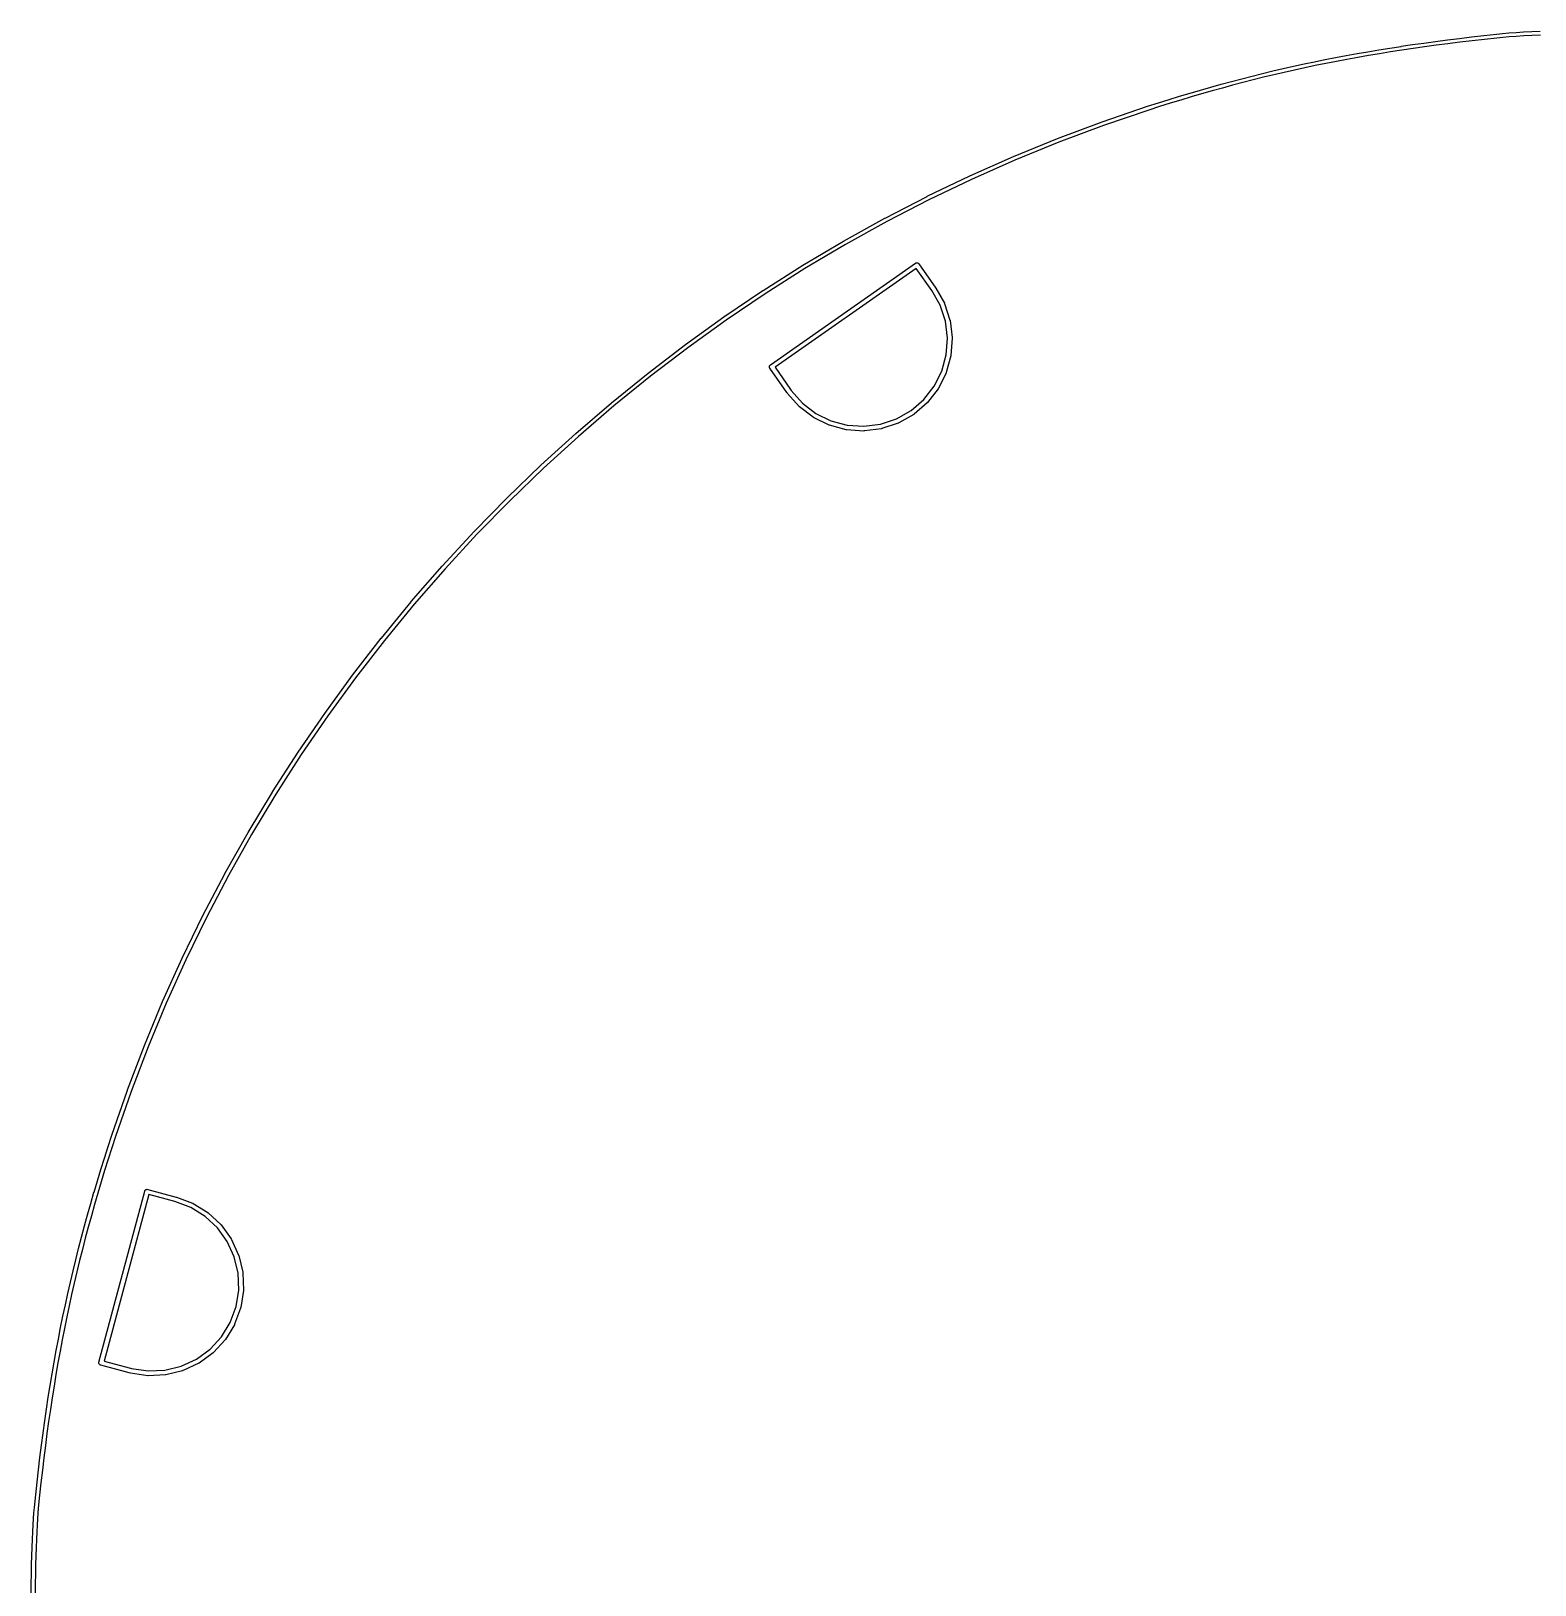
# Model space of a CAD drawing. Extents: x 2.32 to 5.55, y -3.87 to -0.63.
# Drawn here: x 2.319 to 3.823, y -2.19 to -0.636 of the extents above; entities that cross this region are included whole.
import ezdxf

# ---------------------------------------------------------------- set-up
doc = ezdxf.new("R2010")
doc.units = 0
doc.header["$MEASUREMENT"] = 0
doc.layers.add('BLACK', color=7, linetype='CONTINUOUS')

msp = doc.modelspace()

# ---------------------------------------------------------------- linework, layer by layer
at = {"layer": 'BLACK', "linetype": 'CONTINUOUS'}
for p, q in [((3.80443, -0.637166), (3.812, -0.63668)), ((3.812, -0.63668), (3.81201, -0.636679)), ((3.81201, -0.636679), (3.82007, -0.636227)), ((3.81201, -0.636679), (3.81201, -0.636679)), ((3.82007, -0.636227), (3.82008, -0.636227)), ((3.82008, -0.636227), (3.82859, -0.635808)), ((3.82008, -0.636227), (3.82008, -0.636227)), ((3.67832, -0.652799), (3.68952, -0.651068)), ((3.68952, -0.651068), (3.68953, -0.651066)), ((3.68953, -0.651066), (3.70086, -0.649385)), ((3.68953, -0.651066), (3.68953, -0.651066)), ((3.70086, -0.649385), (3.70087, -0.649383)), ((3.70087, -0.649383), (3.71236, -0.647749)), ((3.70087, -0.649383), (3.70087, -0.649383)), ((3.71291, -0.651647), (3.70143, -0.65328)), ((3.71236, -0.647749), (3.71237, -0.647748)), ((3.71237, -0.647748), (3.72401, -0.64616)), ((3.71237, -0.647748), (3.71237, -0.647748)), ((3.72453, -0.650062), (3.71291, -0.651647)), ((3.72401, -0.64616), (3.72402, -0.646159)), ((3.72402, -0.646159), (3.73583, -0.644614)), ((3.72402, -0.646159), (3.72402, -0.646159)), ((3.73634, -0.648518), (3.72453, -0.650062)), ((3.73583, -0.644614), (3.73584, -0.644613)), ((3.73584, -0.644613), (3.74782, -0.64311)), ((3.73584, -0.644613), (3.73584, -0.644613)), ((3.7483, -0.647018), (3.73634, -0.648518)), ((3.74782, -0.64311), (3.74783, -0.643109)), ((3.74783, -0.643109), (3.76, -0.641646)), ((3.74783, -0.643109), (3.74783, -0.643109)), ((3.76047, -0.645555), (3.7483, -0.647018)), ((3.7483, -0.647018), (3.7483, -0.647018)), ((3.76, -0.641646), (3.76001, -0.641645)), ((3.76001, -0.641645), (3.77238, -0.640219)), ((3.76001, -0.641645), (3.76001, -0.641645)), ((3.77282, -0.644131), (3.76047, -0.645555)), ((3.77238, -0.640219), (3.77239, -0.640218)), ((3.77239, -0.640218), (3.78496, -0.638828)), ((3.77239, -0.640218), (3.77239, -0.640218)), ((3.78538, -0.642743), (3.77282, -0.644131)), ((3.78496, -0.638828), (3.78498, -0.638826)), ((3.78498, -0.638826), (3.79084, -0.638242)), ((3.78498, -0.638826), (3.78498, -0.638826)), ((3.79122, -0.64216), (3.78538, -0.642743)), ((3.79084, -0.638242), (3.79087, -0.638239)), ((3.79087, -0.638239), (3.79735, -0.637687)), ((3.79087, -0.638239), (3.79087, -0.638239)), ((3.79087, -0.638239), (3.79087, -0.638239)), ((3.79767, -0.641611), (3.79122, -0.64216)), ((3.79735, -0.637687), (3.79737, -0.637686)), ((3.79737, -0.637686), (3.80441, -0.637167)), ((3.79737, -0.637686), (3.79737, -0.637686)), ((3.80469, -0.641094), (3.79767, -0.641611)), ((3.80441, -0.637167), (3.80443, -0.637166)), ((3.80443, -0.637166), (3.80443, -0.637166)), ((3.81224, -0.64061), (3.80469, -0.641094)), ((3.82028, -0.640159), (3.81224, -0.64061)), ((3.82878, -0.63974), (3.82028, -0.640159)), ((3.59241, -0.668697), (3.60286, -0.666496)), ((3.60286, -0.666496), (3.60287, -0.666493)), ((3.60287, -0.666493), (3.61338, -0.664358)), ((3.60287, -0.666493), (3.60287, -0.666493)), ((3.61415, -0.668218), (3.60367, -0.670349)), ((3.61338, -0.664358), (3.61339, -0.664355)), ((3.61339, -0.664355), (3.62397, -0.662284)), ((3.61339, -0.664355), (3.61339, -0.664355)), ((3.62472, -0.666148), (3.61415, -0.668218)), ((3.62397, -0.662284), (3.62398, -0.662281)), ((3.62398, -0.662281), (3.63464, -0.660271)), ((3.62398, -0.662281), (3.62398, -0.662281)), ((3.63536, -0.664142), (3.62472, -0.666148)), ((3.63464, -0.660271), (3.63465, -0.660269)), ((3.63465, -0.660269), (3.6454, -0.658319)), ((3.63465, -0.660269), (3.63465, -0.660269)), ((3.64609, -0.662194), (3.63536, -0.664142)), ((3.6454, -0.658319), (3.64541, -0.658317)), ((3.64541, -0.658316), (3.65626, -0.656424)), ((3.64541, -0.658317), (3.64541, -0.658316)), ((3.65693, -0.660304), (3.64609, -0.662194)), ((3.65626, -0.656424), (3.65627, -0.656422)), ((3.65627, -0.656422), (3.66722, -0.654586)), ((3.65627, -0.656422), (3.65627, -0.656422)), ((3.66787, -0.658469), (3.65693, -0.660304)), ((3.66722, -0.654586), (3.66723, -0.654584)), ((3.66723, -0.654584), (3.6783, -0.652801)), ((3.66723, -0.654584), (3.66723, -0.654584)), ((3.67893, -0.656689), (3.66787, -0.658469)), ((3.6783, -0.652801), (3.67832, -0.652799)), ((3.67832, -0.652799), (3.67832, -0.652799)), ((3.69011, -0.65496), (3.67893, -0.656689)), ((3.70143, -0.65328), (3.69011, -0.65496)), ((3.52002, -0.686142), (3.53033, -0.683424)), ((3.53033, -0.683424), (3.53034, -0.68342)), ((3.53034, -0.68342), (3.54064, -0.680781)), ((3.53034, -0.68342), (3.53034, -0.68342)), ((3.54064, -0.680781), (3.54065, -0.680778)), ((3.54065, -0.680778), (3.55095, -0.678217)), ((3.54065, -0.680778), (3.54065, -0.680778)), ((3.55189, -0.68204), (3.54161, -0.684596)), ((3.55095, -0.678217), (3.55096, -0.678214)), ((3.55096, -0.678214), (3.56127, -0.675729)), ((3.55096, -0.678214), (3.55096, -0.678214)), ((3.56219, -0.679557), (3.55189, -0.68204)), ((3.56127, -0.675729), (3.56128, -0.675726)), ((3.56128, -0.675726), (3.57161, -0.673315)), ((3.56128, -0.675726), (3.56128, -0.675726)), ((3.5725, -0.677151), (3.56219, -0.679557)), ((3.57161, -0.673315), (3.57162, -0.673312)), ((3.57162, -0.673312), (3.58198, -0.670973)), ((3.57162, -0.673312), (3.57162, -0.673312)), ((3.58285, -0.674814), (3.5725, -0.677151)), ((3.58198, -0.670973), (3.582, -0.67097)), ((3.582, -0.67097), (3.5924, -0.6687)), ((3.582, -0.67097), (3.582, -0.67097)), ((3.59323, -0.672548), (3.58285, -0.674814)), ((3.5924, -0.6687), (3.59241, -0.668698)), ((3.59241, -0.668698), (3.59241, -0.668697)), ((3.60367, -0.670349), (3.59323, -0.672548)), ((3.46796, -0.701024), (3.47846, -0.697875)), ((3.47846, -0.697875), (3.47847, -0.697871)), ((3.47847, -0.697871), (3.48891, -0.694813)), ((3.47847, -0.697871), (3.47847, -0.697871)), ((3.49001, -0.698592), (3.47959, -0.701647)), ((3.48891, -0.694813), (3.48892, -0.694809)), ((3.48892, -0.694809), (3.49931, -0.691838)), ((3.48892, -0.694809), (3.48892, -0.694809)), ((3.50038, -0.695626), (3.49001, -0.698592)), ((3.49931, -0.691838), (3.49932, -0.691835)), ((3.49932, -0.691835), (3.50967, -0.68895)), ((3.49932, -0.691835), (3.49932, -0.691835)), ((3.51072, -0.692744), (3.50038, -0.695626)), ((3.50967, -0.68895), (3.50969, -0.688947)), ((3.50969, -0.688946), (3.52001, -0.686146)), ((3.50969, -0.688947), (3.50969, -0.688946)), ((3.52103, -0.689948), (3.51072, -0.692744)), ((3.52001, -0.686146), (3.52002, -0.686142)), ((3.52002, -0.686142), (3.52002, -0.686142)), ((3.53132, -0.687232), (3.52103, -0.689948)), ((3.54161, -0.684596), (3.53132, -0.687232)), ((3.39068, -0.726444), (3.43597, -0.711053)), ((3.43722, -0.714785), (3.39197, -0.730163)), ((3.43597, -0.711053), (3.436, -0.711044)), ((3.436, -0.711041), (3.44673, -0.70761)), ((3.436, -0.711043), (3.436, -0.711041)), ((3.436, -0.711044), (3.436, -0.711043)), ((3.44792, -0.711363), (3.43722, -0.714785)), ((3.44673, -0.70761), (3.44674, -0.707607)), ((3.44674, -0.707607), (3.45738, -0.704272)), ((3.44674, -0.707607), (3.44674, -0.707607)), ((3.45855, -0.70803), (3.44792, -0.711363)), ((3.45738, -0.704272), (3.45739, -0.704268)), ((3.45739, -0.704268), (3.46795, -0.701027)), ((3.45739, -0.704268), (3.45739, -0.704268)), ((3.4691, -0.704793), (3.45855, -0.70803)), ((3.46795, -0.701027), (3.46796, -0.701024)), ((3.46796, -0.701024), (3.46796, -0.701024)), ((3.47959, -0.701647), (3.4691, -0.704793)), ((3.34593, -0.743176), (3.39062, -0.726464)), ((3.39197, -0.730163), (3.34733, -0.746854)), ((3.39062, -0.726464), (3.39065, -0.726455)), ((3.39065, -0.726455), (3.39066, -0.726451)), ((3.39066, -0.726451), (3.39068, -0.726444)), ((3.30179, -0.761206), (3.34587, -0.743198)), ((3.34587, -0.743198), (3.3459, -0.743188)), ((3.3459, -0.743188), (3.34591, -0.743183)), ((3.34591, -0.743183), (3.34593, -0.743176)), ((3.2583, -0.780509), (3.30174, -0.761229)), ((3.30174, -0.761229), (3.30176, -0.761218)), ((3.30176, -0.761218), (3.30178, -0.761213)), ((3.30178, -0.761213), (3.30179, -0.761206)), ((3.34733, -0.746854), (3.30331, -0.764839)), ((3.30331, -0.764839), (3.25992, -0.784096)), ((3.21547, -0.801061), (3.25825, -0.780533)), ((3.25992, -0.784096), (3.2172, -0.804598)), ((3.25825, -0.780533), (3.25827, -0.780522)), ((3.25827, -0.780522), (3.25829, -0.780516)), ((3.25829, -0.780516), (3.2583, -0.780509)), ((3.17334, -0.822838), (3.21542, -0.801087)), ((3.2172, -0.804598), (3.17518, -0.826322)), ((3.21542, -0.801087), (3.21545, -0.801074)), ((3.21545, -0.801074), (3.21546, -0.801069)), ((3.21546, -0.801069), (3.21547, -0.801061)), ((3.13192, -0.845816), (3.17329, -0.822866)), ((3.17329, -0.822866), (3.17331, -0.822852)), ((3.17331, -0.822852), (3.17333, -0.822846)), ((3.17333, -0.822846), (3.17334, -0.822838)), ((3.17518, -0.826322), (3.13386, -0.849245)), ((3.09124, -0.869971), (3.13187, -0.845845)), ((3.13386, -0.849245), (3.09328, -0.873342)), ((3.13187, -0.845845), (3.1319, -0.845831)), ((3.1319, -0.845831), (3.13191, -0.845825)), ((3.13191, -0.845825), (3.13192, -0.845816)), ((3.05133, -0.895279), (3.09119, -0.870001)), ((3.05885, -0.969502), (3.20378, -0.868017)), ((3.09119, -0.870001), (3.09122, -0.869987)), ((3.09122, -0.869987), (3.09123, -0.86998)), ((3.09123, -0.86998), (3.09124, -0.869971)), ((3.20378, -0.868017), (3.20387, -0.867941)), ((3.20387, -0.867941), (3.20397, -0.867884)), ((3.20397, -0.867884), (3.20428, -0.867713)), ((3.20397, -0.867884), (3.20397, -0.867884)), ((3.20428, -0.867713), (3.20472, -0.867568)), ((3.20472, -0.867568), (3.20518, -0.867512)), ((3.20518, -0.867512), (3.20518, -0.867512)), ((3.20518, -0.867512), (3.20564, -0.867548)), ((3.20564, -0.867548), (3.20609, -0.867673)), ((3.20609, -0.867673), (3.20651, -0.867884)), ((3.20651, -0.867884), (3.20687, -0.868171)), ((3.20687, -0.868171), (3.20718, -0.868524)), ((3.20718, -0.868524), (3.20723, -0.868626)), ((3.20723, -0.868626), (3.22417, -0.892813)), ((3.09328, -0.873342), (3.05346, -0.898588)), ((3.20465, -0.873175), (3.0634, -0.972083)), ((3.22017, -0.895333), (3.20465, -0.873175)), ((3.0122, -0.921715), (3.05128, -0.89531)), ((3.05346, -0.898588), (3.01443, -0.924961)), ((3.05128, -0.89531), (3.0513, -0.895295)), ((3.0513, -0.895295), (3.05132, -0.895288)), ((3.05132, -0.895288), (3.05133, -0.895279)), ((3.22848, -0.910093), (3.22017, -0.895333)), ((3.22417, -0.892813), (3.22423, -0.892913)), ((3.22423, -0.892913), (3.23271, -0.907975)), ((3.23374, -0.926076), (3.22848, -0.910093)), ((3.23271, -0.907975), (3.23273, -0.908004)), ((3.23273, -0.908004), (3.23281, -0.908202)), ((3.23281, -0.908202), (3.2329, -0.908397)), ((3.2329, -0.908397), (3.2383, -0.92482)), ((2.97389, -0.949256), (3.01215, -0.921748)), ((3.01443, -0.924961), (2.97621, -0.952435)), ((3.01215, -0.921748), (3.01218, -0.921732)), ((3.01218, -0.921732), (3.01219, -0.921725)), ((3.01219, -0.921725), (3.0122, -0.921715)), ((3.23579, -0.942776), (3.23374, -0.926076)), ((3.2383, -0.92482), (3.23831, -0.924852)), ((3.23831, -0.924852), (3.23835, -0.92506)), ((3.23835, -0.92506), (3.2384, -0.92527)), ((3.2384, -0.92527), (3.24051, -0.94243)), ((3.23456, -0.959555), (3.23579, -0.942776)), ((3.24052, -0.942891), (3.23925, -0.960132)), ((3.24051, -0.94243), (3.24051, -0.942463)), ((3.24051, -0.942463), (3.24051, -0.942678)), ((3.24051, -0.942678), (3.24052, -0.942891)), ((2.93641, -0.977876), (2.97384, -0.949289)), ((2.97621, -0.952435), (2.93882, -0.980987)), ((2.97384, -0.949289), (2.97386, -0.949273)), ((2.97386, -0.949273), (2.97388, -0.949265)), ((2.97388, -0.949265), (2.97389, -0.949256)), ((3.23009, -0.975777), (3.23456, -0.959555)), ((3.23917, -0.960587), (3.23458, -0.977254)), ((3.23921, -0.960377), (3.23917, -0.960587)), ((3.23925, -0.960165), (3.23921, -0.960377)), ((3.23925, -0.960132), (3.23925, -0.960165)), ((2.89979, -1.00755), (2.93636, -0.977911)), ((2.93636, -0.977911), (2.93639, -0.977894)), ((2.93639, -0.977894), (2.9364, -0.977886)), ((2.9364, -0.977886), (2.93641, -0.977876)), ((3.05773, -0.971555), (3.05777, -0.971091)), ((3.05779, -0.972017), (3.05773, -0.971555)), ((3.05777, -0.971091), (3.0579, -0.970643)), ((3.05793, -0.972459), (3.05779, -0.972017)), ((3.0579, -0.970643), (3.05811, -0.970228)), ((3.05816, -0.972865), (3.05793, -0.972459)), ((3.05811, -0.970228), (3.05839, -0.969862)), ((3.05824, -0.972953), (3.05816, -0.972865)), ((3.07518, -0.997141), (3.05824, -0.972953)), ((3.05839, -0.969862), (3.05866, -0.969635)), ((3.05866, -0.969635), (3.05875, -0.969559)), ((3.05866, -0.969635), (3.05866, -0.969635)), ((3.05875, -0.969559), (3.05885, -0.969502)), ((3.0634, -0.972083), (3.07898, -0.994333)), ((3.22256, -0.990821), (3.23009, -0.975777)), ((3.23442, -0.977685), (3.22668, -0.993143)), ((3.23449, -0.977485), (3.23442, -0.977685)), ((3.23457, -0.977286), (3.23449, -0.977485)), ((3.23458, -0.977254), (3.23457, -0.977286)), ((2.93882, -0.980987), (2.9023, -1.01059)), ((3.07898, -0.994333), (3.07961, -0.995229)), ((3.21224, -1.00412), (3.22256, -0.990821)), ((3.22643, -0.993533), (3.21583, -1.00719)), ((3.22654, -0.993352), (3.22643, -0.993533)), ((3.22666, -0.993173), (3.22654, -0.993352)), ((3.22668, -0.993143), (3.22666, -0.993173)), ((3.22668, -0.993143), (3.22668, -0.993143)), ((3.22668, -0.993143), (3.22668, -0.993143)), ((2.86406, -1.03826), (2.89975, -1.00759)), ((2.89975, -1.00759), (2.89977, -1.00757)), ((2.89977, -1.00757), (2.89978, -1.00756)), ((2.89978, -1.00756), (2.89979, -1.00755)), ((3.07518, -0.997147), (3.07518, -0.997141)), ((3.07583, -0.998067), (3.07518, -0.997147)), ((3.07591, -0.998148), (3.07583, -0.998067)), ((3.07597, -0.998236), (3.07591, -0.998148)), ((3.07599, -0.998261), (3.07597, -0.998236)), ((3.08742, -1.01123), (3.07599, -0.998261)), ((3.07961, -0.995229), (3.09081, -1.00793)), ((3.09081, -1.00793), (3.10418, -1.01815)), ((3.19955, -1.01515), (3.21224, -1.00412)), ((3.21552, -1.00753), (3.20247, -1.01887)), ((3.21566, -1.00737), (3.21552, -1.00753)), ((3.21581, -1.00722), (3.21566, -1.00737)), ((3.21583, -1.00719), (3.21581, -1.00722)), ((2.9023, -1.01059), (2.86665, -1.04123)), ((3.08758, -1.01138), (3.08742, -1.01123)), ((3.08773, -1.01152), (3.08758, -1.01138)), ((3.08776, -1.01154), (3.08773, -1.01152)), ((3.10149, -1.02204), (3.08776, -1.01154)), ((3.10167, -1.02216), (3.10149, -1.02204)), ((3.10185, -1.02227), (3.10167, -1.02216)), ((3.10188, -1.02229), (3.10185, -1.02227)), ((3.1174, -1.02992), (3.10188, -1.02229)), ((3.10418, -1.01815), (3.11927, -1.02558)), ((3.11927, -1.02558), (3.13553, -1.02993)), ((3.169, -1.02888), (3.18495, -1.02351)), ((3.18495, -1.02351), (3.19955, -1.01515)), ((3.20209, -1.01914), (3.18709, -1.02773)), ((3.20227, -1.01901), (3.20209, -1.01914)), ((3.20245, -1.01889), (3.20227, -1.01901)), ((3.20247, -1.01887), (3.20245, -1.01889)), ((2.82924, -1.06998), (2.86402, -1.0383)), ((2.86402, -1.0383), (2.86404, -1.03828)), ((2.86404, -1.03828), (2.86405, -1.03827)), ((2.86405, -1.03827), (2.86406, -1.03826)), ((3.1176, -1.02999), (3.1174, -1.02992)), ((3.1178, -1.03007), (3.1176, -1.02999)), ((3.11783, -1.03008), (3.1178, -1.03007)), ((3.13453, -1.03456), (3.11783, -1.03008)), ((3.13474, -1.03459), (3.13453, -1.03456)), ((3.13495, -1.03463), (3.13474, -1.03459)), ((3.13498, -1.03463), (3.13495, -1.03463)), ((3.15223, -1.03578), (3.13498, -1.03463)), ((3.13553, -1.02993), (3.15231, -1.03105)), ((3.15245, -1.03577), (3.15223, -1.03578)), ((3.15231, -1.03105), (3.169, -1.02888)), ((3.15266, -1.03577), (3.15245, -1.03577)), ((3.15269, -1.03576), (3.15266, -1.03577)), ((3.16984, -1.03354), (3.15269, -1.03576)), ((3.17004, -1.03349), (3.16984, -1.03354)), ((3.17026, -1.03344), (3.17004, -1.03349)), ((3.17029, -1.03343), (3.17026, -1.03344)), ((3.18667, -1.02792), (3.17029, -1.03343)), ((3.18687, -1.02783), (3.18667, -1.02792)), ((3.18706, -1.02775), (3.18687, -1.02783)), ((3.18709, -1.02773), (3.18706, -1.02775)), ((2.86665, -1.04123), (2.83191, -1.07287)), ((2.79536, -1.10268), (2.8292, -1.07002)), ((2.8292, -1.07002), (2.82922, -1.07)), ((2.82922, -1.07), (2.82923, -1.06999)), ((2.82923, -1.06999), (2.82924, -1.06998)), ((2.83191, -1.07287), (2.79811, -1.10549)), ((2.76243, -1.13634), (2.79531, -1.10272)), ((2.79531, -1.10272), (2.79533, -1.1027)), ((2.79533, -1.1027), (2.79535, -1.10269)), ((2.79535, -1.10269), (2.79536, -1.10268)), ((2.79811, -1.10549), (2.76526, -1.13907)), ((2.73048, -1.17093), (2.76239, -1.13638)), ((2.76526, -1.13907), (2.73339, -1.17358)), ((2.76239, -1.13638), (2.76241, -1.13636)), ((2.76241, -1.13636), (2.76242, -1.13635)), ((2.76242, -1.13635), (2.76243, -1.13634)), ((2.69954, -1.20644), (2.73044, -1.17098)), ((2.73339, -1.17358), (2.70253, -1.209)), ((2.73044, -1.17098), (2.73046, -1.17095)), ((2.73046, -1.17095), (2.73047, -1.17094)), ((2.73047, -1.17094), (2.73048, -1.17093)), ((2.66963, -1.24283), (2.6995, -1.20648)), ((2.70253, -1.209), (2.67269, -1.24531)), ((2.6995, -1.20648), (2.69952, -1.20646)), ((2.69952, -1.20646), (2.69953, -1.20645)), ((2.69953, -1.20645), (2.69954, -1.20644)), ((2.64078, -1.28009), (2.6696, -1.24288)), ((2.6696, -1.24288), (2.66962, -1.24286)), ((2.66962, -1.24286), (2.66963, -1.24284)), ((2.66963, -1.24284), (2.66963, -1.24283)), ((2.67269, -1.24531), (2.64391, -1.28248)), ((2.61301, -1.31818), (2.64075, -1.28013)), ((2.64391, -1.28248), (2.61621, -1.32048)), ((2.64075, -1.28013), (2.64076, -1.28011)), ((2.64076, -1.28011), (2.64077, -1.2801)), ((2.64077, -1.2801), (2.64078, -1.28009)), ((2.58634, -1.35709), (2.61298, -1.31823)), ((2.61621, -1.32048), (2.58961, -1.3593)), ((2.61298, -1.31823), (2.61299, -1.31821)), ((2.61299, -1.31821), (2.613, -1.3182)), ((2.613, -1.3182), (2.61301, -1.31818)), ((2.5608, -1.3968), (2.58631, -1.35714)), ((2.58961, -1.3593), (2.56413, -1.3989)), ((2.58631, -1.35714), (2.58632, -1.35712)), ((2.58632, -1.35712), (2.58633, -1.35711)), ((2.58633, -1.35711), (2.58634, -1.35709)), ((2.53641, -1.43726), (2.56077, -1.39684)), ((2.56077, -1.39684), (2.56079, -1.39682)), ((2.56079, -1.39681), (2.5608, -1.3968)), ((2.56079, -1.39682), (2.56079, -1.39681)), ((2.56413, -1.3989), (2.5398, -1.43927)), ((2.5132, -1.47847), (2.53638, -1.43731)), ((2.5398, -1.43927), (2.51665, -1.48038)), ((2.53638, -1.43731), (2.5364, -1.43729)), ((2.5364, -1.43729), (2.53641, -1.43728)), ((2.53641, -1.43728), (2.53641, -1.43726)), ((2.4912, -1.5204), (2.51318, -1.47852)), ((2.51665, -1.48038), (2.49469, -1.52221)), ((2.51318, -1.47852), (2.51319, -1.4785)), ((2.51319, -1.4785), (2.5132, -1.47849)), ((2.5132, -1.47849), (2.5132, -1.47847)), ((2.47041, -1.56302), (2.49117, -1.52045)), ((2.49469, -1.52221), (2.47396, -1.56472)), ((2.49117, -1.52045), (2.49118, -1.52043)), ((2.49118, -1.52043), (2.49119, -1.52042)), ((2.49119, -1.52042), (2.4912, -1.5204)), ((2.45088, -1.60632), (2.47039, -1.56308)), ((2.47396, -1.56472), (2.45448, -1.60791)), ((2.47039, -1.56308), (2.4704, -1.56305)), ((2.4704, -1.56305), (2.47041, -1.56304)), ((2.47041, -1.56304), (2.47041, -1.56302)), ((2.43262, -1.65025), (2.45086, -1.60637)), ((2.45448, -1.60791), (2.43627, -1.65174)), ((2.45086, -1.60637), (2.45087, -1.60634)), ((2.45087, -1.60633), (2.45088, -1.60632)), ((2.45087, -1.60634), (2.45087, -1.60633)), ((2.41566, -1.69481), (2.4326, -1.65031)), ((2.43627, -1.65174), (2.41935, -1.69619)), ((2.4326, -1.65031), (2.43261, -1.65028)), ((2.43261, -1.65028), (2.43262, -1.65027)), ((2.43262, -1.65027), (2.43262, -1.65025)), ((2.40002, -1.73997), (2.41564, -1.69487)), ((2.41935, -1.69619), (2.40375, -1.74124)), ((2.41564, -1.69487), (2.41565, -1.69484)), ((2.41565, -1.69484), (2.41566, -1.69483)), ((2.41566, -1.69483), (2.41566, -1.69481)), ((2.39627, -1.75149), (2.40001, -1.74)), ((2.40001, -1.74), (2.40002, -1.73998)), ((2.40002, -1.73998), (2.40002, -1.73997)), ((2.40002, -1.73998), (2.40002, -1.73998)), ((2.39262, -1.76294), (2.39627, -1.75151)), ((2.39627, -1.75151), (2.39627, -1.75149)), ((2.39627, -1.75149), (2.39627, -1.75149)), ((2.40002, -1.75271), (2.39637, -1.76413)), ((2.40375, -1.74124), (2.40002, -1.75271)), ((2.38907, -1.77434), (2.39262, -1.76295)), ((2.39262, -1.76295), (2.39262, -1.76294)), ((2.39262, -1.76294), (2.39262, -1.76294)), ((2.39637, -1.76413), (2.39283, -1.77551)), ((2.38226, -1.79702), (2.38561, -1.78571)), ((2.38561, -1.78571), (2.38562, -1.7857)), ((2.38562, -1.7857), (2.38907, -1.77435)), ((2.38562, -1.7857), (2.38562, -1.7857)), ((2.38939, -1.78683), (2.38603, -1.79814)), ((2.38907, -1.77435), (2.38907, -1.77434)), ((2.38907, -1.77434), (2.38907, -1.77434)), ((2.39283, -1.77551), (2.38939, -1.78683)), ((2.37899, -1.80832), (2.38225, -1.79703)), ((2.38225, -1.79703), (2.38226, -1.79702)), ((2.38226, -1.79702), (2.38226, -1.79702)), ((2.38603, -1.79814), (2.38277, -1.8094)), ((2.38724, -1.96696), (2.43304, -1.79606)), ((2.43702, -1.79945), (2.39239, -1.96602)), ((2.43304, -1.79606), (2.43306, -1.79594)), ((2.43306, -1.79594), (2.4331, -1.79583)), ((2.4331, -1.79583), (2.43322, -1.79551)), ((2.4331, -1.79583), (2.4331, -1.79583)), ((2.43322, -1.79551), (2.43347, -1.79511)), ((2.43347, -1.79511), (2.43379, -1.79477)), ((2.43379, -1.79477), (2.43416, -1.7945)), ((2.43416, -1.7945), (2.43459, -1.79431)), ((2.43459, -1.79431), (2.43504, -1.7942)), ((2.43504, -1.7942), (2.43551, -1.79419)), ((2.43551, -1.79419), (2.43596, -1.79426)), ((2.43596, -1.79426), (2.43607, -1.79431)), ((2.43607, -1.79431), (2.4646, -1.80195)), ((2.46315, -1.80645), (2.43702, -1.79945)), ((2.4646, -1.80195), (2.4647, -1.80199)), ((2.4647, -1.80199), (2.4647, -1.80199)), ((2.4647, -1.80199), (2.48089, -1.80807)), ((2.37582, -1.81959), (2.37899, -1.80833)), ((2.37899, -1.80833), (2.37899, -1.80832)), ((2.37899, -1.80832), (2.37899, -1.80832)), ((2.38277, -1.8094), (2.37961, -1.82065)), ((2.47901, -1.81241), (2.46315, -1.80645)), ((2.49331, -1.82128), (2.47901, -1.81241)), ((2.48089, -1.80807), (2.48092, -1.80808)), ((2.48092, -1.80808), (2.48111, -1.80818)), ((2.48111, -1.80818), (2.4813, -1.80827)), ((2.4813, -1.80827), (2.49599, -1.81738)), ((2.49599, -1.81738), (2.49602, -1.8174)), ((2.49602, -1.8174), (2.49619, -1.81754)), ((2.49619, -1.81754), (2.49636, -1.81766)), ((2.49636, -1.81766), (2.509, -1.82946)), ((2.36974, -1.84209), (2.37273, -1.83086)), ((2.37273, -1.83084), (2.37581, -1.8196)), ((2.37273, -1.83086), (2.37273, -1.83084)), ((2.37273, -1.83084), (2.37273, -1.83084)), ((2.37653, -1.83188), (2.37355, -1.8431)), ((2.37581, -1.8196), (2.37582, -1.81959)), ((2.37582, -1.81959), (2.37582, -1.81959)), ((2.37961, -1.82065), (2.37653, -1.83188)), ((2.50561, -1.83275), (2.49331, -1.82128)), ((2.51545, -1.8464), (2.50561, -1.83275)), ((2.509, -1.82946), (2.50903, -1.82948)), ((2.50903, -1.82948), (2.50917, -1.82964)), ((2.50917, -1.82964), (2.50931, -1.8298)), ((2.50931, -1.8298), (2.51942, -1.84382)), ((2.36684, -1.85333), (2.36974, -1.8421)), ((2.36974, -1.8421), (2.36974, -1.84209)), ((2.36974, -1.84209), (2.36974, -1.84209)), ((2.37355, -1.8431), (2.37065, -1.85431)), ((2.52246, -1.8617), (2.51545, -1.8464)), ((2.51942, -1.84382), (2.51944, -1.84385)), ((2.51944, -1.84385), (2.51954, -1.84404)), ((2.51954, -1.84404), (2.51965, -1.84422)), ((2.51965, -1.84422), (2.52685, -1.85994)), ((2.36129, -1.87583), (2.36401, -1.86459)), ((2.36401, -1.86459), (2.36402, -1.86458)), ((2.36402, -1.86458), (2.36683, -1.85335)), ((2.36402, -1.86458), (2.36402, -1.86458)), ((2.36683, -1.85335), (2.36684, -1.85333)), ((2.36684, -1.85333), (2.36684, -1.85333)), ((2.37065, -1.85431), (2.36784, -1.86553)), ((2.52636, -1.87806), (2.52246, -1.8617)), ((2.52685, -1.85994), (2.52686, -1.85997)), ((2.52686, -1.85997), (2.52693, -1.86017)), ((2.52693, -1.86017), (2.527, -1.86038)), ((2.527, -1.86038), (2.53101, -1.87719)), ((2.35864, -1.8871), (2.36128, -1.87585)), ((2.36128, -1.87585), (2.36129, -1.87583)), ((2.36129, -1.87583), (2.36129, -1.87583)), ((2.36511, -1.87676), (2.36247, -1.888)), ((2.36784, -1.86553), (2.36511, -1.87676)), ((2.527, -1.89488), (2.52636, -1.87806)), ((2.53101, -1.87719), (2.53101, -1.87723)), ((2.53101, -1.87723), (2.53104, -1.87744)), ((2.53104, -1.87744), (2.53107, -1.87765)), ((2.53107, -1.87765), (2.53173, -1.89493)), ((2.35607, -1.8984), (2.35863, -1.88712)), ((2.35863, -1.88712), (2.35864, -1.8871)), ((2.35864, -1.8871), (2.35864, -1.8871)), ((2.36247, -1.888), (2.35991, -1.89926)), ((2.52437, -1.91149), (2.527, -1.89488)), ((2.5317, -1.89539), (2.529, -1.91246)), ((2.53172, -1.89518), (2.5317, -1.89539)), ((2.53173, -1.89496), (2.53172, -1.89518)), ((2.53173, -1.89493), (2.53173, -1.89496)), ((2.35119, -1.92107), (2.35359, -1.90973)), ((2.35359, -1.90972), (2.35607, -1.89841)), ((2.35359, -1.90973), (2.35359, -1.90972)), ((2.35359, -1.90972), (2.35359, -1.90972)), ((2.35744, -1.91055), (2.35504, -1.92187)), ((2.35607, -1.89841), (2.35607, -1.8984)), ((2.35607, -1.8984), (2.35607, -1.8984)), ((2.35991, -1.89926), (2.35744, -1.91055)), ((2.34887, -1.93246), (2.35119, -1.92108)), ((2.35119, -1.92108), (2.35119, -1.92107)), ((2.35119, -1.92107), (2.35119, -1.92107)), ((2.35504, -1.92187), (2.35273, -1.93324)), ((2.51856, -1.92728), (2.52437, -1.91149)), ((2.52888, -1.91291), (2.52291, -1.92913)), ((2.52894, -1.9127), (2.52888, -1.91291)), ((2.52899, -1.91249), (2.52894, -1.9127)), ((2.529, -1.91246), (2.52899, -1.91249)), ((2.34662, -1.94391), (2.34886, -1.93248)), ((2.34886, -1.93248), (2.34887, -1.93246)), ((2.34887, -1.93246), (2.34887, -1.93246)), ((2.35273, -1.93324), (2.35049, -1.94466)), ((2.49841, -1.95403), (2.50979, -1.94165)), ((2.50979, -1.94165), (2.51856, -1.92728)), ((2.52271, -1.92955), (2.51371, -1.9443)), ((2.52281, -1.92936), (2.52271, -1.92955)), ((2.5229, -1.92916), (2.52281, -1.92936)), ((2.52291, -1.92913), (2.5229, -1.92916)), ((2.34236, -1.96695), (2.34445, -1.95541)), ((2.34445, -1.9554), (2.34662, -1.94392)), ((2.34445, -1.95541), (2.34445, -1.9554)), ((2.34445, -1.9554), (2.34445, -1.9554)), ((2.34832, -1.95613), (2.34624, -1.96765)), ((2.34662, -1.94392), (2.34662, -1.94391)), ((2.34662, -1.94391), (2.34662, -1.94391)), ((2.35049, -1.94466), (2.34832, -1.95613)), ((2.48483, -1.96397), (2.49841, -1.95403)), ((2.50138, -1.95771), (2.48743, -1.96792)), ((2.50154, -1.95756), (2.50138, -1.95771)), ((2.5017, -1.95742), (2.50154, -1.95756)), ((2.50173, -1.9574), (2.5017, -1.95742)), ((2.51343, -1.94467), (2.50173, -1.9574)), ((2.51356, -1.9445), (2.51343, -1.94467)), ((2.51369, -1.94433), (2.51356, -1.9445)), ((2.51371, -1.9443), (2.51369, -1.94433)), ((2.34034, -1.97857), (2.34236, -1.96697)), ((2.34236, -1.96697), (2.34236, -1.96695)), ((2.34236, -1.96695), (2.34236, -1.96695)), ((2.34624, -1.96765), (2.34422, -1.97924)), ((2.38713, -1.96753), (2.38718, -1.96719)), ((2.38714, -1.968), (2.38713, -1.96753)), ((2.38725, -1.96845), (2.38714, -1.968)), ((2.38718, -1.96719), (2.3872, -1.96707)), ((2.38718, -1.96719), (2.38718, -1.96719)), ((2.3872, -1.96707), (2.38724, -1.96696)), ((2.38744, -1.96887), (2.38725, -1.96845)), ((2.38771, -1.96925), (2.38744, -1.96887)), ((2.38805, -1.96957), (2.38771, -1.96925)), ((2.38845, -1.96981), (2.38805, -1.96957)), ((2.38877, -1.96994), (2.38845, -1.96981)), ((2.38888, -1.96998), (2.38877, -1.96994)), ((2.38877, -1.96994), (2.38877, -1.96994)), ((2.389, -1.97), (2.38888, -1.96998)), ((2.41752, -1.97764), (2.389, -1.97)), ((2.39239, -1.96602), (2.41862, -1.97305)), ((2.41862, -1.97305), (2.41969, -1.97332)), ((2.41969, -1.97332), (2.43643, -1.97585)), ((2.45324, -1.97509), (2.46958, -1.97108)), ((2.46958, -1.97108), (2.48483, -1.96397)), ((2.48704, -1.96815), (2.47137, -1.97546)), ((2.48722, -1.96804), (2.48704, -1.96815)), ((2.48741, -1.96794), (2.48722, -1.96804)), ((2.48743, -1.96792), (2.48741, -1.96794)), ((2.3384, -1.99026), (2.34034, -1.97859)), ((2.34034, -1.97859), (2.34034, -1.97857)), ((2.34034, -1.97857), (2.34034, -1.97857)), ((2.34422, -1.97924), (2.34228, -1.9909)), ((2.41753, -1.97764), (2.41752, -1.97764)), ((2.41862, -1.97793), (2.41753, -1.97764)), ((2.41873, -1.97794), (2.41862, -1.97793)), ((2.41883, -1.97797), (2.41873, -1.97794)), ((2.41886, -1.97798), (2.41883, -1.97797)), ((2.43596, -1.98056), (2.41886, -1.97798)), ((2.43617, -1.98057), (2.43596, -1.98056)), ((2.43638, -1.98059), (2.43617, -1.98057)), ((2.43642, -1.98058), (2.43638, -1.98059)), ((2.45369, -1.9798), (2.43642, -1.98058)), ((2.43643, -1.97585), (2.45324, -1.97509)), ((2.4539, -1.97977), (2.45369, -1.9798)), ((2.45411, -1.97974), (2.4539, -1.97977)), ((2.45414, -1.97973), (2.45411, -1.97974)), ((2.47093, -1.97561), (2.45414, -1.97973)), ((2.47113, -1.97554), (2.47093, -1.97561)), ((2.47134, -1.97547), (2.47113, -1.97554)), ((2.47137, -1.97546), (2.47134, -1.97547)), ((2.33472, -2.01389), (2.33652, -2.00205)), ((2.33652, -2.00203), (2.33839, -1.99028)), ((2.33652, -2.00205), (2.33652, -2.00203)), ((2.33652, -2.00203), (2.33652, -2.00203)), ((2.33839, -1.99028), (2.3384, -1.99026)), ((2.3384, -1.99026), (2.3384, -1.99026)), ((2.34041, -2.00265), (2.33861, -2.01448)), ((2.34228, -1.9909), (2.34041, -2.00265)), ((2.33298, -2.02583), (2.33472, -2.0139)), ((2.33472, -2.0139), (2.33472, -2.01389)), ((2.33472, -2.01389), (2.33472, -2.01389)), ((2.33861, -2.01448), (2.33688, -2.02639)), ((2.33131, -2.03788), (2.33298, -2.02585)), ((2.33298, -2.02585), (2.33298, -2.02583)), ((2.33298, -2.02583), (2.33298, -2.02583)), ((2.33688, -2.02639), (2.33521, -2.03841)), ((2.32817, -2.06228), (2.32971, -2.05003)), ((2.32971, -2.05002), (2.33131, -2.03789)), ((2.32971, -2.05003), (2.32971, -2.05002)), ((2.32971, -2.05002), (2.32971, -2.05002)), ((2.33131, -2.03789), (2.33131, -2.03788)), ((2.33131, -2.03788), (2.33131, -2.03788)), ((2.33361, -2.05053), (2.33208, -2.06276)), ((2.33521, -2.03841), (2.33361, -2.05053)), ((2.3267, -2.07465), (2.32817, -2.06229)), ((2.32817, -2.06229), (2.32817, -2.06228)), ((2.32817, -2.06228), (2.32817, -2.06228)), ((2.33208, -2.06276), (2.33061, -2.07511)), ((2.32529, -2.08714), (2.3267, -2.07466)), ((2.3267, -2.07466), (2.3267, -2.07465)), ((2.3267, -2.07465), (2.3267, -2.07465)), ((2.33061, -2.07511), (2.3292, -2.08758)), ((2.32394, -2.09977), (2.32529, -2.08716)), ((2.32529, -2.08716), (2.32529, -2.08714)), ((2.32529, -2.08714), (2.32529, -2.08714)), ((2.3292, -2.08758), (2.32785, -2.10017)), ((2.3222, -2.11758), (2.32264, -2.11255)), ((2.32264, -2.11255), (2.32265, -2.11252)), ((2.32265, -2.11252), (2.32394, -2.09978)), ((2.32265, -2.11252), (2.32265, -2.11252)), ((2.32394, -2.09978), (2.32394, -2.09977)), ((2.32394, -2.09977), (2.32394, -2.09977)), ((2.32656, -2.11291), (2.32612, -2.11791)), ((2.32785, -2.10017), (2.32656, -2.11291)), ((2.32139, -2.12971), (2.32178, -2.12335)), ((2.32178, -2.12332), (2.3222, -2.11761)), ((2.32178, -2.12335), (2.32178, -2.12332)), ((2.32178, -2.12332), (2.32178, -2.12332)), ((2.3222, -2.11761), (2.3222, -2.11758)), ((2.3222, -2.11758), (2.3222, -2.11758)), ((2.3222, -2.11758), (2.3222, -2.11758)), ((2.32571, -2.1236), (2.32532, -2.12994)), ((2.32612, -2.11791), (2.32571, -2.1236)), ((2.3204, -2.15224), (2.3207, -2.14422)), ((2.3207, -2.14421), (2.32103, -2.1367)), ((2.3207, -2.14422), (2.3207, -2.14421)), ((2.3207, -2.14421), (2.3207, -2.14421)), ((2.32103, -2.13669), (2.32139, -2.12973)), ((2.32103, -2.1367), (2.32103, -2.13669)), ((2.32103, -2.13669), (2.32103, -2.13669)), ((2.32139, -2.12973), (2.32139, -2.12971)), ((2.32139, -2.12971), (2.32139, -2.12971)), ((2.32464, -2.14438), (2.32433, -2.15239)), ((2.32496, -2.13688), (2.32464, -2.14438)), ((2.32532, -2.12994), (2.32496, -2.13688)), ((2.32013, -2.16073), (2.3204, -2.15225)), ((2.3204, -2.15225), (2.3204, -2.15224)), ((2.3204, -2.15224), (2.3204, -2.15224)), ((2.32433, -2.15239), (2.32406, -2.16085)), ((2.31967, -2.1789), (2.31988, -2.16964)), ((2.31988, -2.16963), (2.32013, -2.16074)), ((2.31988, -2.16964), (2.31988, -2.16963)), ((2.31988, -2.16963), (2.31988, -2.16963)), ((2.32013, -2.16074), (2.32013, -2.16073)), ((2.32013, -2.16073), (2.32013, -2.16073)), ((2.32382, -2.16973), (2.32361, -2.17899)), ((2.32406, -2.16085), (2.32382, -2.16973)), ((2.32382, -2.16973), (2.32382, -2.16973)), ((2.31933, -2.19837), (2.31948, -2.1885)), ((2.31948, -2.1885), (2.31967, -2.17891)), ((2.31948, -2.1885), (2.31948, -2.1885)), ((2.31948, -2.1885), (2.31948, -2.1885)), ((2.31967, -2.17891), (2.31967, -2.1789)), ((2.31967, -2.17891), (2.31967, -2.17891)), ((2.32342, -2.18857), (2.32326, -2.19843)), ((2.32361, -2.17899), (2.32342, -2.18857))]:
    msp.add_line(p, q, dxfattribs=at)

doc.saveas('drawing.dxf')
